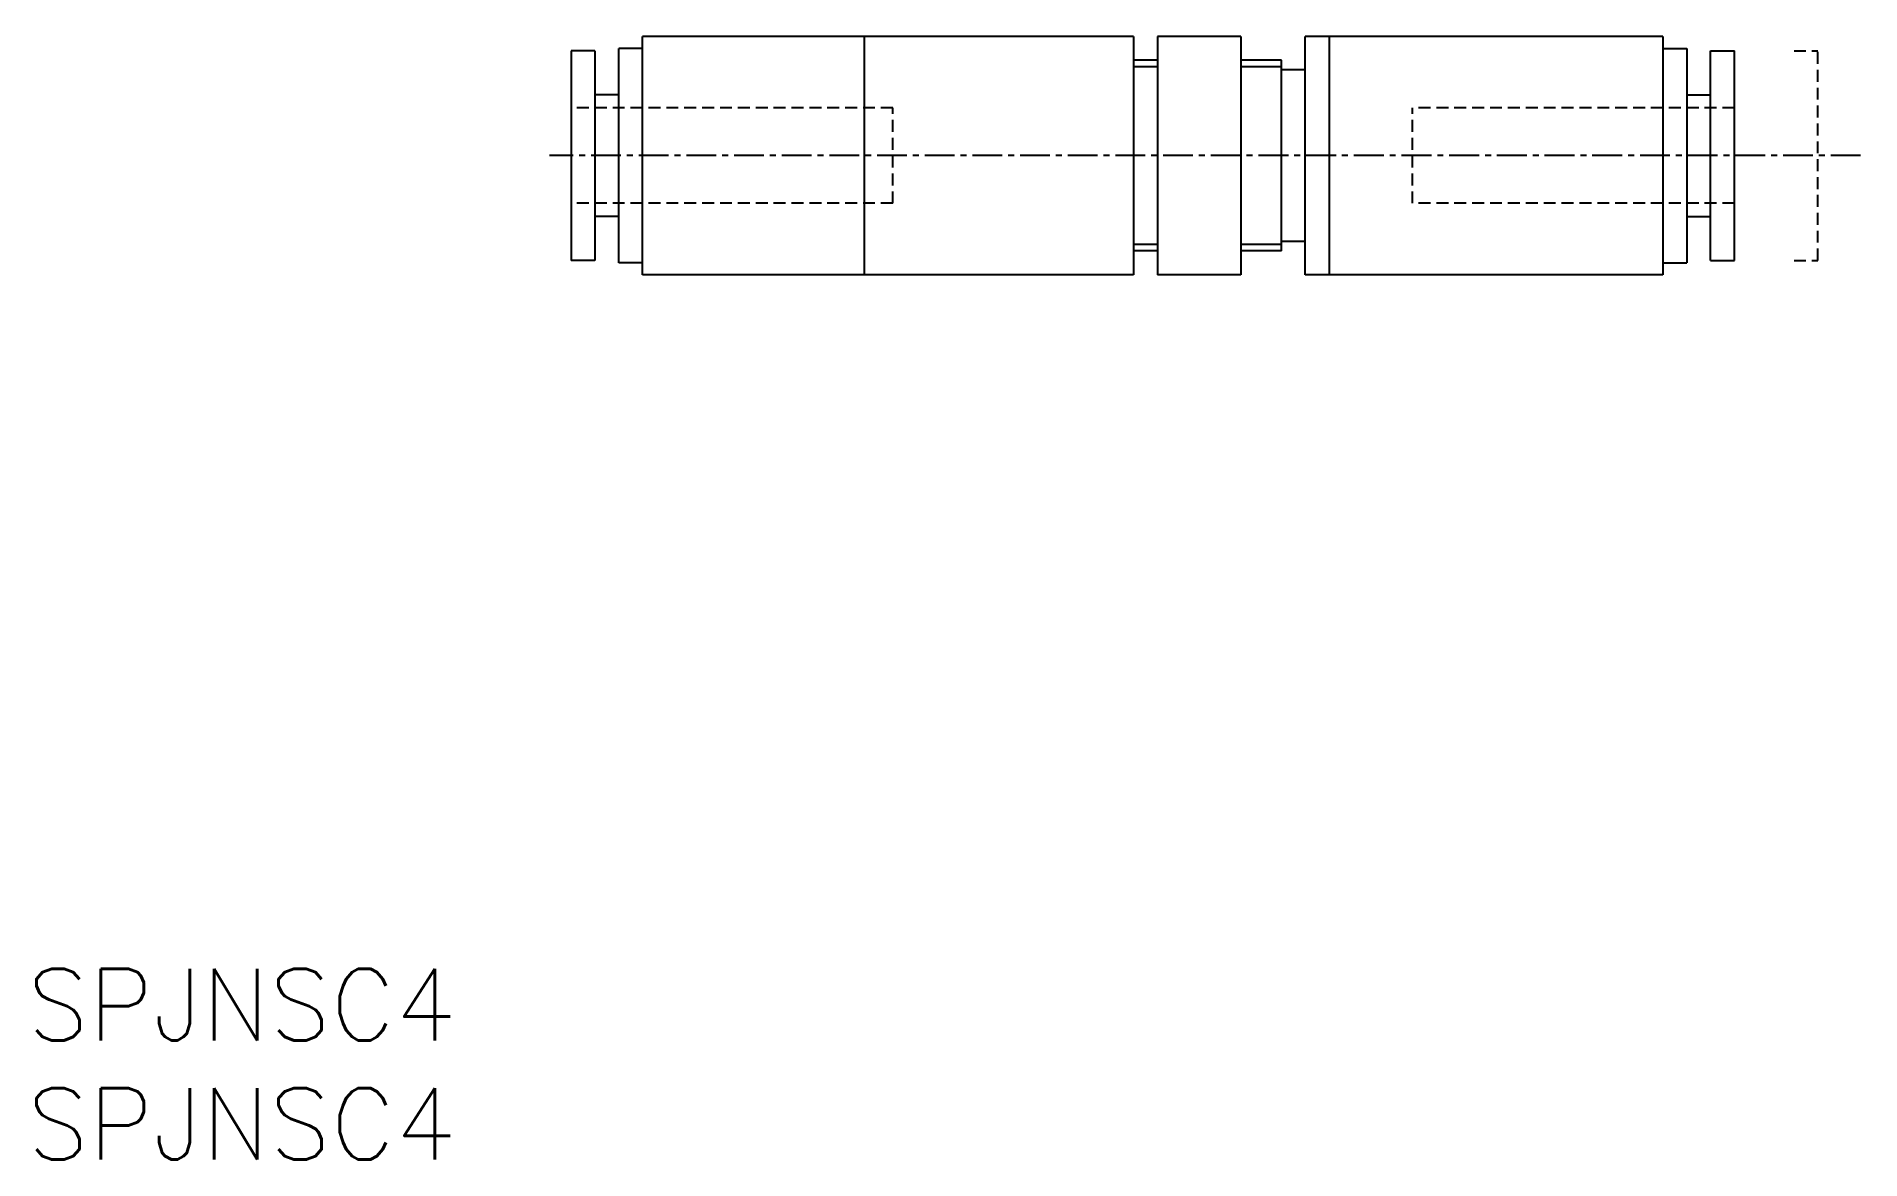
# Model space of a CAD drawing. Extents: x 0.4 to 76.9, y 0 to 47.1.
import ezdxf

# ---------------------------------------------------------------- set-up
doc = ezdxf.new("R2010")
doc.units = 0
doc.linetypes.add('CENTER', pattern=[2, 1.25, -0.25, 0.25, -0.25])
doc.linetypes.add('DASHED', pattern=[0.75, 0.5, -0.25])
doc.layers.get('0').update_dxf_attribs({"linetype": 'CONTINUOUS'})
doc.layers.add('CENTER', color=1, linetype='CENTER')
doc.styles.get("Standard").update_dxf_attribs({"font": 'txt.shx'})

# ---------------------------------------------------------------- blocks, each defined once
blk = doc.blocks.new('*U6')
at = {"color": 7, "linetype": 'CONTINUOUS'}
blk.add_text('SPJNSC4', height=3, dxfattribs=at).set_placement((0, 0))
blk = doc.blocks.new('*U7')
at = {"color": 7, "linetype": 'CONTINUOUS'}
blk.add_text('SPJNSC4', height=3, dxfattribs=at).set_placement((0, 5))

msp = doc.modelspace()

# ---------------------------------------------------------------- linework, layer by layer
at = {"color": 7, "linetype": 'CONTINUOUS'}
for p, q in [((25.807, 37.12), (25.807, 47.12)), ((35.107, 47.12), (25.807, 47.12)), ((35.107, 47.12), (35.107, 37.12)), ((46.407, 47.12), (35.107, 47.12)), ((46.407, 47.12), (46.407, 37.12)), ((47.407, 47.12), (47.407, 37.12)), ((50.907, 47.12), (47.407, 47.12)), ((50.907, 47.12), (50.907, 37.12)), ((53.607, 37.12), (53.607, 47.12)), ((54.607, 47.12), (53.607, 47.12)), ((54.607, 47.12), (54.607, 37.12)), ((68.607, 47.12), (54.607, 47.12)), ((68.607, 47.12), (68.607, 37.12)), ((22.807, 46.52), (22.807, 37.72)), ((23.807, 46.52), (22.807, 46.52)), ((23.807, 46.52), (23.807, 37.72)), ((24.807, 37.62), (24.807, 46.62)), ((25.807, 46.62), (24.807, 46.62)), ((47.407, 46.12), (46.407, 46.12)), ((52.607, 46.12), (50.907, 46.12)), ((52.607, 38.12), (52.607, 46.12)), ((68.607, 46.62), (69.607, 46.62)), ((69.607, 46.62), (69.607, 37.62)), ((70.607, 46.52), (71.607, 46.52)), ((70.607, 37.72), (70.607, 46.52)), ((71.607, 37.72), (71.607, 46.52)), ((47.407, 45.85), (46.407, 45.85)), ((52.607, 45.85), (50.907, 45.85)), ((53.607, 45.72), (52.607, 45.72)), ((24.807, 44.67), (23.807, 44.67)), ((69.607, 44.67), (70.607, 44.67)), ((24.807, 39.57), (23.807, 39.57)), ((69.607, 39.57), (70.607, 39.57)), ((47.407, 38.391), (46.407, 38.391)), ((52.607, 38.391), (50.907, 38.391)), ((53.607, 38.52), (52.607, 38.52)), ((23.807, 37.72), (22.807, 37.72)), ((25.807, 37.62), (24.807, 37.62)), ((47.407, 38.12), (46.407, 38.12)), ((52.607, 38.12), (50.907, 38.12)), ((68.607, 37.62), (69.607, 37.62)), ((70.607, 37.72), (71.607, 37.72)), ((35.107, 37.12), (25.807, 37.12)), ((46.407, 37.12), (35.107, 37.12)), ((50.907, 37.12), (47.407, 37.12)), ((54.607, 37.12), (53.607, 37.12)), ((68.607, 37.12), (54.607, 37.12))]:
    msp.add_line(p, q, dxfattribs=at)
at = {"color": 3, "linetype": 'DASHED'}
for p, q in [((74.107, 46.52), (75.107, 46.52)), ((75.107, 37.72), (75.107, 46.52)), ((36.307, 44.12), (22.807, 44.12)), ((36.307, 40.12), (36.307, 44.12)), ((71.607, 44.12), (58.107, 44.12)), ((58.107, 40.12), (58.107, 44.12)), ((36.307, 40.12), (22.807, 40.12)), ((71.607, 40.12), (58.107, 40.12)), ((74.107, 37.72), (75.107, 37.72))]:
    msp.add_line(p, q, dxfattribs=at)
at = {"layer": 'CENTER', "color": 1, "linetype": 'CENTER'}
msp.add_line((76.896, 42.12), (21.902, 42.12), dxfattribs=at)

# ---------------------------------------------------------------- block references
at = {"color": 7, "linetype": 'CONTINUOUS'}
for name in ['*U7', '*U6']:
    msp.add_blockref(name, (0, 0), dxfattribs=at)

doc.saveas('drawing.dxf')
